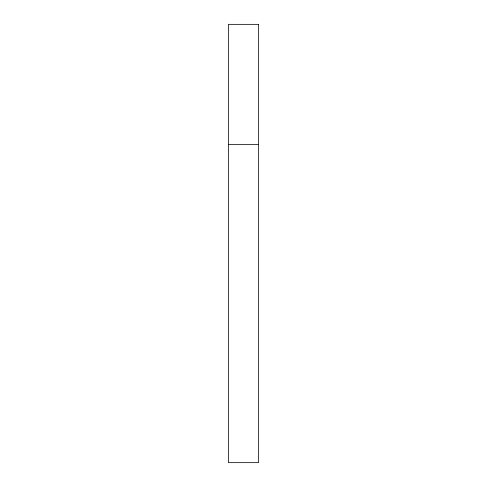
<?xml version="1.0" encoding="UTF-8"?>
<svg xmlns="http://www.w3.org/2000/svg" width="487" height="487" viewBox="0 0 487 487"><rect width="100%" height="100%" fill="white"/><g stroke="black" fill="none" stroke-linecap="round" stroke-linejoin="round"><path stroke-width="0.73" d="M228.47 144.596L258.53 144.596M258.53 24.35L228.47 24.35L228.47 462.65L258.53 462.65L258.53 24.35"/></g></svg>
